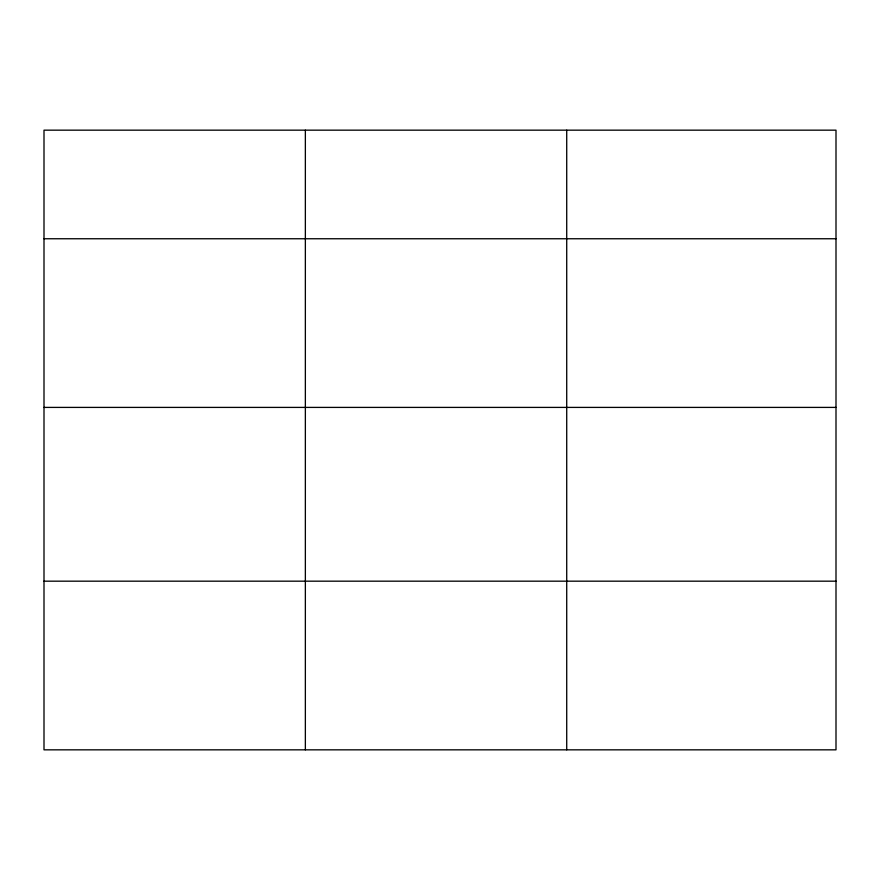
<?xml version="1.0" encoding="UTF-8"?>
<svg xmlns="http://www.w3.org/2000/svg" width="880" height="880" viewBox="0 0 880 880"><rect width="100%" height="100%" fill="white"/><g stroke="black" fill="none" stroke-linecap="round" stroke-linejoin="round"><path stroke-width="1.32" d="M836 407.407L836 130.163L44 130.163L44 749.837L836 749.837L836 407.407L44 407.407M44 238.755L836 238.755M44 581.174L836 581.174M566.72 130.163L566.72 749.837M305.36 130.163L305.36 749.837"/></g></svg>
